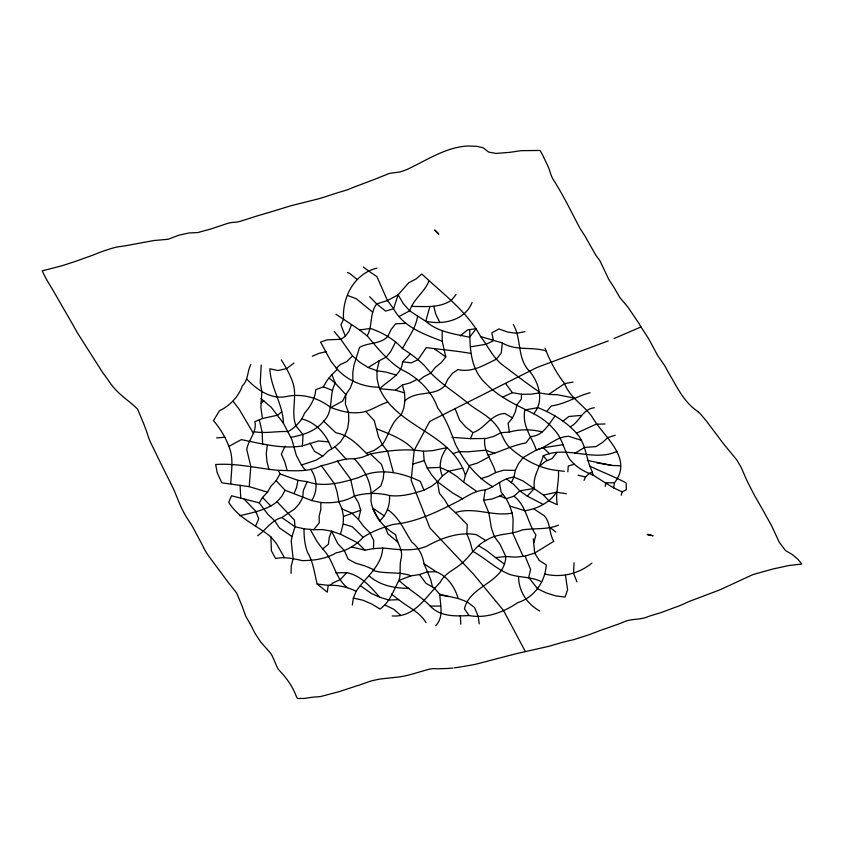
<?xml version="1.0" encoding="UTF-8"?>
<svg xmlns="http://www.w3.org/2000/svg" width="844" height="844" viewBox="0 0 844 844"><rect width="100%" height="100%" fill="white"/><g stroke="black" fill="none" stroke-linecap="round" stroke-linejoin="round"><path stroke-width="1.27" d="M335.975 314.242L359.565 329.941L370.548 328.474C382.554 332.578 393.884 339.066 402.461 348.54C410.479 353.72 418.329 359.238 424.943 366.169C436.464 381.361 453.154 390.74 467.502 402.799C476.871 410.712 488.687 415.427 496.261 425.503C501.779 432.012 503.108 440.811 509.143 446.951C522.826 459.305 539.759 468.916 558.433 470.614C559.308 482.156 555.078 493.276 557.283 504.775L549.033 500.925L543.462 495.08L522.805 480.848L513.954 477.166C502.908 477.852 495.417 486.893 485.216 489.91C473.874 490.501 465.244 497.823 455.507 502.56C436.01 512.498 415.079 522.51 393.156 524.377C382.754 527.553 372.215 531.203 363.173 537.322C356.073 545.15 346.652 550.816 336.239 552.809C326.016 558.876 314.01 560.606 302.3 560.616C293.533 558.696 284.544 556.534 275.587 558.559L271.378 550.721L270.892 536.868C256.871 525.274 238.683 518.627 228.713 502.328L231.541 495.787L259.256 502.876L267.907 514.407L274.743 520.78L279.311 527.817L291.982 536.562L291.201 541.141L293.153 558.707L291.243 565.976L291.074 573.35M511.369 482.631L513.954 477.166L515.325 470.393L518.522 463.63L523.269 457.48L536.362 449.968C531.382 436.053 521.814 425.935 524.852 409.931L537.955 407.652C552.303 413.381 566.05 421.599 576.463 433.141C585.019 442.435 585.736 455.074 589.872 466.162C601.804 471.954 614.4 476.638 626.121 482.905L626.375 489.763L622.292 491.746C611.721 487.737 602.637 480.837 592.984 475.077C583.753 471.458 574.996 466.574 569.099 458.334C563.834 449.388 562.304 438.774 555.13 430.756C549.307 423.572 541.859 417.928 533.661 413.697C516.939 405.257 499.173 397.44 485.912 383.682C470.625 369.799 469.77 348.635 469.76 329.561M276.167 480.658L271.124 485.996L267.527 492.157L249.233 486.64L221.814 482.831L217.214 472.819L215.663 464.527C236.679 462.997 257.557 468.388 278.393 470.361L280.018 473.959L276.167 480.658L285.05 490.227L311.721 500.566L320.878 502.507L320.762 509.649L319.169 516.106L319.232 522.847L313.694 529.684L304.346 528.85L295.031 526.751L281.822 517.562C271.409 520.294 265.976 529.863 257.684 535.718M290.705 437.361C302.912 435.093 315.572 431.326 323.663 421.188C334.319 410.764 328.4 395.224 335.29 383.176L331.85 374.609L337.41 369.398C348.076 380.939 363.416 387.153 379.04 387.217C395.541 427.665 452.511 432.571 465.382 475.425L463.662 482.167L476.892 491.598M230.792 483.644C231.172 470.963 234.031 458.651 228.861 446.37C225.39 436.897 220.01 428.288 213.479 420.628L219.503 410.712C230.095 405.658 238.367 396.786 242.439 385.761C248.431 380.022 247.165 371.497 250.805 364.587M278.393 470.361C292.794 470.519 307.986 472.661 321.321 465.656C332.483 463.799 342.696 457.68 354.396 458.925C365.23 470.119 372.679 484.53 370.938 500.545C372.879 515.156 383.229 527.226 395.572 534.632C396.807 542.618 402.841 549.149 401.396 557.546C398.969 565.037 401.28 572.865 398.98 580.377C393.504 590.346 389.875 602.416 379.969 608.988L371.814 604.051L363.026 600.253L353.351 598.069L352.328 605.032M320.878 502.507C332.357 503.435 344.278 501.948 354.353 496.061C365.779 492.791 377.985 492.516 389.495 495.502C390.223 504.955 386.7 514.545 379.642 520.948L372.426 507.888L384.22 515.832M351.61 546.975L364.946 550.151L373.491 548.632L373.702 540.466L370.041 532.912L363.669 526.434L358.489 519.461L352.001 513.215L342.052 508.943L338.908 501.832L337.02 491.704L334.635 484.023L321.321 465.656M261.218 365.072L260.247 382.87L261.883 391.616L260.891 407.515L262.495 418.508L254.909 421.589C257.114 432.233 248.41 439.566 246.743 449.43L250.795 466.363L249.233 486.64M364.946 550.151L357.518 542.776L340.48 534.21L343.181 523.945L343.455 516.465L342.052 508.943M574.015 562.821L573.551 573.245L576.948 581.864M502.581 397.144L512.35 392.671L521.55 394.264L521.307 399.275L516.876 404.74L515.473 411.577L512.519 417.833L508.088 423.308L509.375 432.086C520.073 428.984 531.456 429.227 542.207 431.906M228.861 446.37L241.31 439.64C261.418 443.606 281.822 449.303 302.416 445.938L303.049 434.618L295.98 425.977C291.032 412.811 296.444 399.497 293.881 386.352C291.423 376.783 286.517 368.153 281.263 359.871M484.783 438.426C482.873 451.023 492.506 460.929 495.65 472.577L503.594 470.192L515.325 470.393M567.843 471.764L568.286 465.972L574.405 464.253M545.013 348.192C549.877 360.715 556.249 373.09 564.636 383.598C569.805 397.819 583.9 405.067 592.224 416.999C603.26 436.664 633.886 457.902 614.506 482.747L613.577 487.98M525.39 651.621L503.457 610.402L473.41 574.078L429.934 528.027L411.155 480.299L414.204 450.379L429.691 421.441L536.963 367.478L608.292 340.892M492.801 486.809C476.396 477.134 463.915 461.257 455.517 444.387C450.538 431.727 446.434 418.824 437.635 407.937C431.643 390.519 417.337 376.93 400.868 369.261C387.364 360.472 377.363 348.013 367.193 335.859C372.848 325.963 369.313 313.504 376.688 303.935L387.48 300.548L398.104 294.83L408.781 282.729L415.786 279.132L421.831 274.005C442.594 293.575 466.679 311.014 480.669 336.587L502.307 342.938L501.262 352.887L496.462 359.154C484.234 364.861 472.197 372.953 458.028 369.556L452.521 373.227L447.847 379.22L444.672 385.919C434.027 396.902 416.134 390.118 404.93 400.794L403.759 408.306L401.153 414.995C390.877 422 389.105 434.987 382.395 444.672L374.208 450.348L366.412 453.355C357.698 444.672 348.435 434.892 335.775 432.74L323.663 421.188M267.263 445.505L266.293 453.513L266.936 461.51L269.046 469.791M558.433 525.179C546.817 530.011 534.241 527.922 522.162 529.948C510.483 535.117 496.852 532.975 485.922 540.561L476.29 534.663C458.63 531.52 441.18 538.166 425.998 546.564C412.104 551.797 397.091 549.465 382.743 547.978C381.762 566.44 365.515 577.18 356.147 591.254C347.475 587.086 337.864 584.786 328.221 585.346L327.261 592.171L317.165 584.016C314.411 573.35 313.335 561.988 307.564 552.482C304.684 544.907 303.956 536.805 304.009 528.766M605.211 486.366L605.718 482.831L614.506 482.747M533.303 538.799L534.674 553.052L539.274 560.469L546.258 564.9C545.287 581.843 534.094 597.541 517.71 602.669C503.689 612.206 486.281 618.842 469.116 615.55L464.443 608.872C469.908 584.818 504.828 583.236 505.82 556.502L500.028 544.296L494.331 536.552L491.356 527.859L488.866 512.867L483.623 500.249L485.216 489.91M291.982 536.562L295.031 526.751L294.419 520.041L277.011 501.737C266.546 510.209 252.651 512.498 239.939 515.737M280.018 473.959L297.932 480.32L296.624 487.378L294.123 493.223M410.384 353.836L402.546 361.823C401.871 375.01 387.86 380.391 379.832 388.736L395.498 390.171L404.529 392.893L404.93 400.794M395.636 341.925L390.74 351.452L386.214 357.139L379.22 360.726L376.93 370.716L377.12 379.083L379.04 387.217M358.489 519.461L360.683 510.198L358.436 502.718L354.353 496.061L350.598 479.128L337.22 460.898M533.914 542.565L535.898 534.853C527.331 522.752 526.603 505.841 513.954 496.188L506.242 498.73L500.049 495.934L492.084 498.983L483.623 500.249M418.645 380.76L423.846 376.667L430.851 373.059L435.42 367.288L441.233 362.667L445.801 356.906L442.214 341.271C423.91 334.076 403.559 327.25 393.578 308.725L398.104 294.83L403.2 303.481L409.678 310.835L417.611 316.099C415.754 328.495 408.011 337.916 402.461 348.54M621.163 495.217L622.292 491.746M429.775 306.952L425.777 321.248C437.793 332.03 454.452 333.939 469.58 337.231L476.301 328.675L467.629 329.856L460.275 335.87M376.878 268.17C354.353 273.583 341.989 297.341 343.571 319.264L340.934 324.834L345.333 336.25L340.786 339.32L327.082 339.847L320.583 342.105L331.038 361.422L337.41 369.398M506.411 478.833L513.701 484.435L519.82 490.86L527.268 496.135L534.495 488.349C532.153 476.543 540.403 466.711 543.251 455.823C567.094 445.083 593.522 462.406 617.196 451.329M351.473 324.645L348.994 331.249L345.333 336.25M452.036 437.371L470.551 438.648L472.946 432.645C485.374 428.435 490.712 414.087 504.87 413.497L512.519 417.833M353.351 598.069L356.147 591.254M311.721 500.566C318.04 490.754 317.154 478.791 310.835 469.264M465.382 475.425L469.654 465.434L477.609 462.997L489.288 456.741M462.871 468.156L448.691 471.184L442.435 476.005L437.498 481.755L431.316 486.418L423.91 490.185L420.386 481.418C401.385 472.387 378.587 467.281 358.911 477.493C342.21 482.504 324.581 487.726 307.174 481.671L303.323 490.607L302.743 497.38L299.43 503.562L294.651 508.995L281.822 517.562M255.394 526.477L258.749 518.807L255.774 511.316L244.19 499.131M584.006 480.384L585.62 477.008L589.228 473.294L592.382 472.197L589.872 466.162M285.114 446.233L281.379 453.998L284.913 462.248L287.108 470.372M254.36 431.769C265.776 433.637 276.853 431.073 288.205 431.558C295.463 427.328 301.413 421.093 304.515 413.222C310.37 406.586 315.139 398.684 315.751 389.675L323.347 386.847L327.293 380.138L331.85 374.609M285.05 490.227L281.748 496.388L277.011 501.737M428.773 281.39C424.258 292.446 413.328 299.272 409.678 310.835L399.075 316.489M472.081 302.458C464.991 320.456 442.994 325.183 425.777 321.248L417.611 316.099M259.256 502.876L262.505 497.464L267.527 492.157M435.726 625.689C444.06 616.975 440.23 604.948 439.756 594.324L434.249 588.015L425.977 583.331L419.51 574.553L411.039 575.808L398.98 580.377C408.865 589.808 420.977 596.307 430.282 606.161C440.494 616.901 455.517 616.236 469.116 615.55M594.334 407.747C582.56 408.876 579.775 421.947 570.291 426.811M533.661 413.697C544.538 401.48 539.084 382.501 529.526 371.223C516.866 358.626 521.877 339.204 513.3 324.497M555.004 416.05C548.6 424.469 542.766 436.053 530.749 436.548L525.96 442.931C512.709 445.199 501.157 451.477 488.328 455.159M557.019 452.331L552.05 458.566L545.393 461.425L539.495 466.236M456.024 294.567L451.551 300.116C439.397 308.377 425.355 306.33 411.756 306.425M546.806 411.344L551.332 405.922C565.195 404.16 576.716 396.174 590.104 392.713M566.356 493.772L556.523 492.189C549.549 502.845 537.343 508.742 525.052 510.736L509.85 506.083L506.242 498.73L501.072 492.01L499.416 482.378M426.062 622.672C419.69 611.911 408.011 607.195 398.684 599.683L388.936 600.063L379.884 597.309C370.463 586.981 361.232 575.45 346.684 572.654L340.427 579.49L333.306 582.782L330.036 585.24M334.298 331.608L340.786 339.32L352.518 355.904L346.705 361.665L340.596 364.408L336.176 368.29M260.954 398.6L271.24 407.283L283.447 423.329L291.876 439.545L296.371 455.528L301.424 465.033L316.015 460.17L322.703 456.193L328.358 450.791L335.015 446.887L340.491 441.855L344.837 435.377L347.675 428.214L348.772 420.839L348.561 412.537L345.375 403.991L345.84 394.623L350.197 388.145L352.897 381.266L352.781 372.763L353.942 365.252L359.586 347.39C368.512 342.242 380.475 344.415 387.818 336.408L391.025 329.635L395.614 323.811L405.774 323.379M485.922 540.561C475.816 545.509 470.678 555.647 462.48 562.695C455.159 569.594 444.725 572.897 440.104 582.56C426.114 596.223 415.111 617.608 392.186 615.941M261.039 403.21L263.845 400.605M513.954 496.188L519.82 490.86L534.495 488.349M281.759 411.714L277.739 415.153L262.495 418.508M347.274 587.624C334.509 577.486 333.918 559.973 322.63 548.99L328.369 544.274L329.287 537.269L331.597 531.171L340.48 534.21M563.032 421.114L568.856 416.472L581.474 415.406M395.498 390.171L402.345 384.98L410.142 382.902L417.115 379.357M371.086 493.35L380.781 486.017L383.144 479.202L383.967 471.785L381.477 464.327L370.421 453.935L362.804 457.079L354.396 458.925M294.007 363.047L286.57 368.628L277.929 370.527L269.858 368.786C270.671 387.934 282.962 404.171 283.447 423.329M521.55 394.264L530.76 394.18L539.464 392.935L548.727 394.391L564.636 383.598L573.013 382.068M591.929 563.106C578.636 573.878 561.323 578.077 544.675 574.004M352.518 355.904L359.977 362.371L368.132 367.509L379.22 360.726M574.564 453.439L584.628 447.425L595.906 446.634L602.627 442.351L607.88 437.508L615.202 435.282M500.049 495.934L502.834 494.278M246.849 379.178C256.766 389.569 270.818 399.56 285.916 396.627C301.909 393.082 318.051 397.587 330.848 407.557L342.727 400.984L345.84 394.623L335.29 383.176L328.981 378.07M495.65 472.577L488.644 476.195L480.647 478.696M576.463 433.141L596.128 424.226L605.053 423.973M640.986 326.955L614.073 338.528M312.291 356.21L319.043 353.341L326.227 351.632M302.416 445.938L318.42 440.969L328.685 441.876L331.808 448.808M343.455 516.465L360.683 510.198M387.66 402.166C377.342 405.268 368.67 412.727 357.371 412.695C348.203 413.381 339.372 410.595 330.848 407.557M419.51 574.553L427.275 571.905L436.126 571.715C447.468 576.273 454.853 587.055 458.134 598.491L467.112 601.835L474.571 607.553L478.274 616.51L479.234 623.895M453.239 453.502L458.872 451.688L467.977 451.814L485.522 450.19L494.774 453.323M478.537 545.678L486.671 550.668L495.607 557.599L505.82 556.502L515.462 557.145L525.116 556.122L534.674 553.052L553.822 541.289C548.769 533.366 550.995 523.343 544.412 515.884L533.819 508.837M563.497 444.609L543.272 447.753L536.362 449.968C547.935 446.877 556.228 436.475 568.729 436.306L581.199 440.283M412.853 464.137L424.163 460.602L423.403 451.255C405.7 448.301 387.829 450.654 370.421 453.935M423.91 490.185C412.79 493.698 401.301 497.084 389.495 495.502M512.35 654.701L514.471 654.132A75.696 34.762 -28.8 0 1 516.064 653.731L547.893 646.525A43.466 19.961 -28.8 0 0 549.486 646.114L561.904 642.506A60.473 27.778 -28.8 0 1 566.145 641.419L572.949 639.847A32.452 14.907 -28.8 0 0 574.564 639.372L586.074 635.722A74.504 34.224 -28.8 0 0 590.526 634.182L600.179 630.51A63.859 29.329 -28.8 0 1 605.76 628.558L618.051 624.222A59.924 27.525 -28.8 0 0 623.199 622.176C631.017 618.346 640.248 620.213 648.171 616.595A48.572 22.313 -28.8 0 1 653.161 614.981L660.198 612.892A27.198 12.491 -28.8 0 0 661.886 612.28L674.862 607.448A43.424 19.939 -28.8 0 0 684.03 603.808L688.208 601.867A27.483 12.628 -28.8 0 1 693.335 599.894L716.029 591.296A33.528 15.403 -28.8 0 0 721.198 589.228L752.711 574.69A18.726 8.598 -28.8 0 1 754.367 574.152L770.445 569.7A47.095 21.638 -28.8 0 1 775.741 568.381L778.843 567.727A55.736 25.605 -28.8 0 0 780.394 567.379L788.729 565.533L801.8 564.045L797.854 559.224L792.685 554.867A36.113 17.112 77.3 0 0 791.609 554.075L786.291 551.058A17.692 8.387 77.3 0 1 785.247 550.204L779.328 542.323L771.849 526.371A73.354 34.773 77.3 0 1 771.099 524.894L767.46 518.3A42.327 20.066 77.3 0 1 764.864 513.553L754.821 495.987A79.03 37.463 77.3 0 1 753.787 494.088L747.752 482.283A72.468 34.351 77.3 0 1 744.45 474.961L741.454 467.998A24.37 11.552 77.3 0 0 740.684 466.542L736.654 459.758L724.975 445.632A69.609 32.99 77.3 0 0 724.078 444.461L722.264 442.182A70.263 33.296 77.3 0 1 719.31 438.205L708.042 423.213A77.49 36.725 77.3 0 0 706.861 421.631L701.026 414.573A38.718 18.357 77.3 0 0 699.718 413.254L698.357 412.041M511.812 654.838L509.164 655.514M508.637 655.651L487.916 661.052A72.806 33.433 -28.8 0 1 484.72 661.907L477.293 663.827A44.131 20.267 -28.8 0 1 472.619 664.84L462.934 666.57M543.462 495.08L556.523 492.189M470.899 346.778L486.228 344.246L493.413 340.691L491.852 332.81L498.909 328.917L507.655 332.061L516.655 333.296L524.915 331.608M461.932 666.739L454.41 667.868M424.163 460.602L427.201 467.935L431.727 474.982L437.498 481.755L439.407 493.276L444.746 499.891L448.765 506.674L455.433 512.54C474.518 506.527 493.033 516.897 512.139 513.089L513.11 519.419L512.741 533.229L523.217 556.502M452.954 667.994L449.05 668.374A58.901 27.05 -28.8 0 1 447.594 668.49L438.131 668.775A53.193 24.434 -28.8 0 1 436.749 668.743L433.995 668.648A21.627 9.938 -28.8 0 0 429.047 669.229L412.874 673.902A64.492 29.624 -28.8 0 1 404.424 676.002L403.896 676.128A65.02 29.867 -28.8 0 1 399.317 676.941L380.148 679.009L372.415 680.623A32.758 15.044 -28.8 0 0 367.457 682.205L359.628 685.011A21.385 9.822 -28.8 0 1 358.025 685.444L341.482 690.877A31.682 14.548 -28.8 0 1 336.081 692.449L320.646 696.532L315.783 696.965A35.691 16.395 -28.8 0 0 311.394 697.376L304.874 698.357A26.913 12.365 -28.8 0 1 303.439 698.442L297.404 698.484L296.497 696.659A35.195 16.68 77.3 0 1 295.949 695.53C292.235 685.55 285.662 677.015 278.383 669.387A12.386 5.866 77.3 0 1 277.528 668.121L272.675 656.875A17.756 8.419 77.3 0 0 270.238 652.802L260.828 642.084A29.266 13.873 77.3 0 1 259.973 640.87L256.017 634.91A29.719 14.084 77.3 0 1 253.643 630.742L251.934 627.197A40.945 19.412 77.3 0 0 249.602 622.914M216.634 437.888L224.926 437.234M509.375 432.086L500.977 432.677L493.951 436.327L486.123 438.49L470.551 438.648M373.491 548.632L382.743 547.978M423.403 451.255L432.402 450.664L447.056 447.637C440.737 455.538 437.941 466.532 442.435 476.005M427.201 467.935L440.03 467.397L448.691 471.184L456.636 476.29L463.662 482.167M335.669 572.854L346.684 572.654M430.282 606.161L440.642 606.024M313.694 529.684L322.598 529.599L331.597 531.171L337.769 543.663L344.341 550.573L348.182 559.192L355.799 563.212L364.977 565.923L373.776 569.689M402.546 361.823L411.25 362.867L418.075 359.649L426.273 347.591C441.138 349.638 456.013 350.724 470.825 353.457M548.727 394.391L557.705 394.792L573.709 397.957M587.371 460.434L611.858 465.434L620.488 465.814M408.834 588.257C394.855 588.447 380.116 585.557 369.345 576.083M317.165 584.016L328.221 585.346M558.433 470.614L564.319 471.332M596.676 462.818L611.858 465.434M297.932 480.32L307.174 481.671M373.217 570.523C385.655 574.395 398.864 571.188 411.039 575.808M448.723 596.624L440.294 595.02L439.756 594.324L458.134 598.491M545.846 350.819C531.361 346.525 515.842 351.072 502.307 342.938M541.806 581.949C531.731 576.547 520.347 577.866 509.755 574.437C496.093 569.173 485.574 558.253 472.629 551.259L470.119 541.943L466.837 533.883L467.249 524.609L455.433 512.54M578.056 475.193L585.62 477.008M396.269 375.074L386.024 372.109L376.93 370.716L368.132 367.509M343.181 523.945L352.328 526.783L363.173 537.322M365.737 411.376L374.251 420.66L376.445 428.763C389.907 434.164 404.434 439.26 414.204 450.379M347.485 295.442L356.189 298.671L372.763 312.238M301.572 418.888C313.926 421.81 322.978 430.873 328.685 441.876M323.347 386.847L332.452 390.361M347.443 272.475L349.638 273.393L356.854 279.227M379.884 597.309L371.17 593.353L360.23 585.599M527.268 496.135L543.125 504.374M385.107 605.053L393.842 609.326L400.436 615.149M462.797 498.909L452.426 492.833L437.498 481.755M322.703 456.193L314.495 451.318L309.896 443.068M387.554 509.597C399.655 517.604 404.265 531.013 412.094 542.407C418.909 547.587 422.665 555.457 424.036 563.771L436.126 571.715M369.303 271.504L376.888 276.568L387.48 300.548L393.578 308.725L385.634 311.119L376.688 303.935L369.672 296.677M434.66 349.047L445.801 356.906M495.607 557.599L504.142 563.929M363.289 267.02L368.3 270.766M539.675 610.982C527.057 603.987 518.554 591.116 518.564 576.515M366.412 453.355L368.322 454.821M359.565 329.941L367.193 335.859M391.426 594.028L398.684 599.683M472.946 432.645L465.688 426.958L459.695 420.249L455.064 408.665M550.119 527.553L555.753 532.036M539.232 391.869C526.888 383.661 515.294 374.462 503.372 365.579C493.128 358.099 488.127 346.388 480.669 336.587M397.672 542.048L388.029 533.978L384.938 526.761M543.272 447.753L549.507 453.798M262.505 497.464L270.935 506.168M346.177 459.231L335.015 446.887M543.251 455.823L547.25 460.571M270.892 536.868L276.61 543.852L284.354 557.567M233.081 401.248L239.2 409.298L253.453 433.468M322.63 548.99L317.101 541.626L310.223 529.388M301.424 465.033L305.412 470.403M505.63 383.471L512.35 392.671M249.602 622.904L245.857 616.51L243.747 610.761A54.396 25.784 77.3 0 0 241.869 605.528L236.647 593.026L229.695 584.248A48.709 23.083 77.3 0 0 228.777 583.109L208.721 556.08A52.507 24.887 77.3 0 1 203.541 547.598M203.573 547.534L202.085 544.549A80.486 38.149 77.3 0 0 201.336 543.082L192.601 526.793A75.633 35.849 77.3 0 0 190.417 523.227L187.326 518.511A62.836 29.783 77.3 0 1 180.88 506.579A64.26 30.458 77.3 0 1 178.812 501.758L173.864 489.71L161.985 465.761A80.866 38.328 77.3 0 1 161.225 464.295L150.2 441.602A34.836 16.511 77.3 0 1 148.027 435.937L146.867 432.276A40.586 19.233 77.3 0 0 146.265 430.482L143.881 424.247A84.991 40.28 77.3 0 0 142.984 422.063L137.983 410.131A11.246 5.328 77.3 0 0 137.192 408.739C129.849 401.385 120.618 395.857 113.856 387.66A21.522 10.202 77.3 0 1 112.896 386.626L110.807 383.904A74.831 35.469 77.3 0 1 108.507 380.57L104.413 374.936A36.45 17.281 77.3 0 1 101.818 371.212L77.711 333.327A63.616 30.152 77.3 0 1 76.899 331.966L74.008 326.828A75.137 35.617 77.3 0 1 72.985 324.908L52.265 288.996A80.486 38.149 77.3 0 1 51.452 287.667L47.654 281.379A56.337 26.702 77.3 0 1 45.291 277.159L42.2 270.871L59.639 266.366A77.395 35.543 -28.8 0 0 62.857 265.491L74.958 261.556A43.645 20.045 -28.8 0 1 76.646 260.933L92.872 255.162A39.805 18.283 -28.8 0 1 94.623 254.413L101.459 251.755A57.213 26.28 -28.8 0 1 103.706 250.963L109.773 248.98A49.406 22.693 -28.8 0 1 116.704 247.081L117.717 246.912A25.331 11.637 -28.8 0 1 120.228 246.553L127.254 245.488A77.099 35.406 -28.8 0 1 128.805 245.15L153.819 240.551L167.45 239.337A11.405 5.243 -28.8 0 0 169.022 238.979L178.685 235.244L188.581 233.06A19.444 8.925 -28.8 0 1 190.048 232.912L197.675 232.585L209.417 229.378A27.314 12.544 -28.8 0 0 211.032 228.924L227.627 223.407A20.699 9.506 -28.8 0 1 232.258 222.468L235.655 222.183A21.923 10.065 -28.8 0 0 240.266 221.297L256.154 216.254A79.547 36.535 -28.8 0 0 257.8 215.737L266.978 213.036A62.825 28.854 -28.8 0 0 270.766 211.939L287.656 206.748A64.566 29.656 -28.8 0 1 292.509 205.356L316.817 199.258A68.807 31.597 -28.8 0 0 323.284 197.401L338.138 192.59A51.895 23.832 -28.8 0 1 339.763 192.105L346.8 190.016A24.423 11.215 -28.8 0 0 348.498 189.383L351.98 187.938A81.319 37.347 -28.8 0 1 353.72 187.22L374.103 179.529A29.329 13.472 -28.8 0 0 375.812 178.854L388.472 173.769A13.409 6.161 -28.8 0 1 390.107 173.284L399.993 171.965L405.595 170.066A44.911 20.625 -28.8 0 0 410.944 167.597C429.195 158.63 447.964 146.645 468.652 145.97A19.423 8.915 -28.8 0 0 469.971 146.128L476.438 146.276L482.367 147.552A21.965 10.086 -28.8 0 1 483.538 148.059L488.286 151.815A10.919 5.011 -28.8 0 0 489.478 152.247L495.069 153.27A13.599 6.246 -28.8 0 0 496.409 153.408L507.065 152.553A53.826 24.719 -28.8 0 0 511.485 152.099L521.012 150.675L540.023 150.454A33.612 15.93 77.3 0 1 543.547 156.889M439.882 322.503L435.736 314.095L433.805 306.361M543.515 156.921L547.418 165.076A21.047 9.97 77.3 0 1 549.222 169.422L550.816 174.254A20.256 9.6 77.3 0 0 552.894 179.044C562.811 194.32 570.755 210.736 579.153 226.783A26.628 12.618 77.3 0 1 579.933 228.207L583.805 234.337A26.459 12.544 77.3 0 1 584.681 235.539L596.001 255.51L599.261 259.857A15.034 7.121 77.3 0 1 600.116 261.144L608.587 278.984A20.699 9.812 77.3 0 0 609.389 280.366L611.372 283.352A73.09 34.646 77.3 0 1 616.004 290.916L619.454 296.888A24.117 11.426 77.3 0 0 620.319 298.132L627.757 306.91L639.151 323.706A57.403 27.208 77.3 0 0 641.261 327.409L647.443 336.83A42.422 20.108 77.3 0 1 650.102 341.43L657.539 355.324L664.428 365.294A28.253 13.398 77.3 0 1 665.241 366.644L666.792 369.493A73.259 34.72 77.3 0 0 667.572 370.906L670.737 376.466A61.158 28.991 77.3 0 0 671.55 377.817C678.249 389.654 684.927 402.293 696.258 410.374A85.835 40.681 77.3 0 1 698.357 412.041M525.116 556.122L530.591 569.573L528.703 577.454L537.628 588.785L546.226 592.899L555.394 595.822L565.037 597.077L567.601 589.756L565.427 575.081M424.036 563.771L430.704 579.638L432.518 586.981M259.372 420.133L262.167 432.149L262.642 444.408M509.85 506.083L512.139 513.089M402.345 384.98L404.529 392.893M393.346 472.302L387.734 451.667L382.395 444.672L378.555 437.055L376.445 428.763M592.382 472.197L592.984 475.077M460.318 615.782L460.824 624.138M240.076 485.321L240.762 498.224M442.203 330.985L442.214 341.271M648.867 534.737L647.084 534.463L653.087 535.792L648.814 534.737M438.648 233.999L434.797 230.127L438.648 233.999"/></g></svg>
